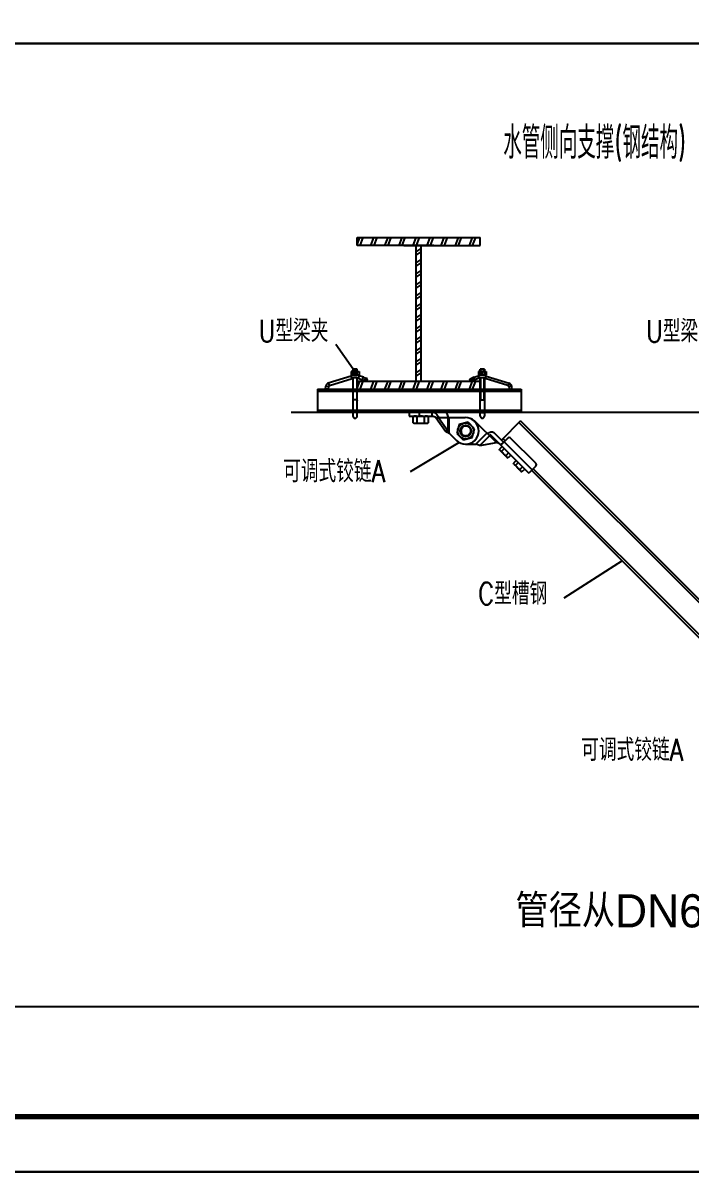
# Model space of a CAD drawing. Extents: x 27938 to 1042331, y -235042 to 1535213.
# Drawn here: x 693948 to 706020, y 719665 to 740447 of the extents above; entities that cross this region are included whole.
import ezdxf

# ---------------------------------------------------------------- set-up
doc = ezdxf.new("R2010")
doc.units = 0
doc.header["$LTSCALE"] = 1000
doc.header["$MEASUREMENT"] = 0
doc.layers.add('A-文字', color=3, linetype='Continuous', lineweight=30)
for name, color, linetype in [('bz', 2, 'Continuous'), ('W_DIM', 4, 'Continuous'), ('walraven', 7, 'Continuous'), ('图框', 140, 'Continuous'), ('支架', 7, 'Continuous')]:
    doc.layers.add(name, color=color, linetype=linetype)
doc.layers.add('yichutu', color=7, linetype='Continuous', true_color=0xffffff, plot=False)
doc.styles.get("Standard").update_dxf_attribs({"font": 'gbenor.shx', "bigfont": 'gbcbig.shx'})
doc.styles.add('wwp100', font='txt.shx', dxfattribs={"width": 0.7, "height": 400, "bigfont": 'hztxt.shx'})
doc.styles.add('中西文等高字体', font='HZTXT_E.shx', dxfattribs={"width": 0.7, "height": 4, "bigfont": 'hztxt.shx'})
doc.dimstyles.get("Standard").update_dxf_attribs({"dimtxt": 0.18, "dimasz": 0.18, "dimexe": 0.18, "dimexo": 0.0625, "dimgap": 0.09, "dimtad": 0, "dimtih": 1, "dimtoh": 1, "dimdec": 4, "dimzin": 0, "dimdsep": 46, "dimtxsty": 'Standard', "dimcen": 0.09, "dimadec": 0, "dimazin": 0, "dimtfac": 1, "dimtdec": 4, "dimtofl": 0, "dimtmove": 0, "dimatfit": 3, "dimfxl": 1, "dimtolj": 1, "dimtzin": 0, "dimarcsym": 0})

# ---------------------------------------------------------------- blocks, each defined once
blk = doc.blocks.new('TK')
at = {"layer": '图框'}
blk.add_lwpolyline([(465375, 548714), (549475, 548714), (549475, 489314), (465375, 489314)], close=True, dxfattribs=at)
blk.add_lwpolyline([(465375, 548714), (549475, 548714), (549475, 489314), (465375, 489314)], close=True, dxfattribs=at)
at = {"layer": '图框', "const_width": 100}
blk.add_lwpolyline([(548475, 490314), (548475, 547714), (467875, 547714), (467875, 490314)], close=True, dxfattribs=at)
blk = doc.blocks.new('yct-841-594-84100-59399.9999999999-100-1000.0')
at = {"layer": 'yichutu', "color": 7, "true_color": 0xffffff}
blk.add_lwpolyline([(0, 0), (0, 59400), (84100, 59400), (84100, 0)], close=True, dxfattribs=at)

msp = doc.modelspace()

# ---------------------------------------------------------------- linework, layer by layer
at = {"color": 7}
for p, q in [((692811.3, 740076.3), (739628.1, 740076.3)), ((716888.4, 740076.3), (692811.3, 740076.3)), ((699267, 733825.4), (699267, 733407.9)), ((699987.2, 733825.4), (702210.3, 733825.4)), ((702948.9, 733825.4), (702948.9, 733407.9)), ((692808.9, 722656), (739625.8, 722656))]:
    msp.add_line(p, q, dxfattribs=at)
for p, q in [((699987.2, 736439.6), (700035.9, 736566.3)), ((699987.2, 736566.3), (702210.3, 736566.3)), ((699987.2, 736423.8), (699987.2, 736566.3)), ((700039, 736423.8), (700093.8, 736566.3)), ((700235.4, 736423.8), (700290.2, 736566.3)), ((700293.3, 736423.8), (700348.1, 736566.3)), ((700489.7, 736423.8), (700544.5, 736566.3)), ((700547.6, 736423.8), (700602.5, 736566.3)), ((700744, 736423.8), (700798.9, 736566.3)), ((700802, 736423.8), (700856.8, 736566.3)), ((700998.4, 736423.8), (701053.2, 736566.3)), ((701056.3, 736423.8), (701111.1, 736566.3)), ((701252.7, 736423.8), (701307.5, 736566.3)), ((701310.6, 736423.8), (701365.4, 736566.3)), ((701507, 736423.8), (701561.8, 736566.3)), ((701564.9, 736423.8), (701619.7, 736566.3)), ((701761.3, 736423.8), (701816.1, 736566.3)), ((701819.2, 736423.8), (701874, 736566.3)), ((702015.6, 736423.8), (702070.4, 736566.3)), ((702073.5, 736423.8), (702128.3, 736566.3)), ((702210.3, 736423.8), (702210.3, 736566.3)), ((701053.2, 733967.9), (701053.2, 736423.8)), ((701053.2, 736311.2), (701144.3, 736371.3)), ((701144.3, 733967.9), (701144.3, 736423.8)), ((701053.2, 736246.6), (701144.3, 736306.7)), ((701053.2, 736112.1), (701144.3, 736172.3)), ((701053.2, 736047.5), (701144.3, 736107.7)), ((701053.2, 735913.1), (701144.3, 735973.3)), ((701053.2, 735848.5), (701144.3, 735908.7)), ((701053.2, 735714.1), (701144.3, 735774.3)), ((701053.2, 735649.5), (701144.3, 735709.6)), ((701053.2, 735515.1), (701144.3, 735575.2)), ((701053.2, 735450.5), (701144.3, 735510.6)), ((701053.2, 735316), (701144.3, 735376.2)), ((701053.2, 735251.4), (701144.3, 735311.6)), ((701053.2, 735117), (701144.3, 735177.2)), ((701053.2, 735052.4), (701144.3, 735112.6)), ((701053.2, 734918), (701144.3, 734978.2)), ((701053.2, 734853.4), (701144.3, 734913.5)), ((701053.2, 734719), (701144.3, 734779.1)), ((701053.2, 734654.4), (701144.3, 734714.5)), ((701053.2, 734519.9), (701144.3, 734580.1)), ((701053.2, 734455.3), (701144.3, 734515.5)), ((701053.2, 734320.9), (701144.3, 734381.1)), ((701053.2, 734256.3), (701144.3, 734316.5)), ((701053.2, 734121.9), (701144.3, 734182.1)), ((701053.2, 734057.3), (701144.3, 734117.5)), ((699987.2, 733967.9), (702210.3, 733967.9)), ((699987.2, 733841.2), (700035.9, 733967.9)), ((700039, 733825.4), (700093.8, 733967.9)), ((700235.4, 733825.4), (700290.2, 733967.9)), ((700293.3, 733825.4), (700348.1, 733967.9)), ((700489.7, 733825.4), (700544.5, 733967.9)), ((700547.6, 733825.4), (700602.5, 733967.9)), ((700744, 733825.4), (700798.9, 733967.9)), ((700802, 733825.4), (700856.8, 733967.9)), ((700998.4, 733825.4), (701053.2, 733967.9)), ((701056.3, 733825.4), (701111.1, 733967.9)), ((701121.4, 733967.9), (701144.3, 733983)), ((701252.7, 733825.4), (701307.5, 733967.9)), ((701310.6, 733825.4), (701365.4, 733967.9)), ((701507, 733825.4), (701561.8, 733967.9)), ((701564.9, 733825.4), (701619.7, 733967.9)), ((701761.3, 733825.4), (701816.1, 733967.9)), ((701819.2, 733825.4), (701874, 733967.9)), ((702015.6, 733825.4), (702070.4, 733967.9)), ((702073.5, 733825.4), (702128.3, 733967.9))]:
    msp.add_line(p, q)
at = {"linetype": 'Continuous'}
for p, q in [((699267, 733825.4), (702948.9, 733825.4)), ((699267, 733789.7), (702948.9, 733789.7)), ((699267, 733443.6), (702948.9, 733443.6)), ((699267, 733407.9), (702948.9, 733407.9)), ((700929.3, 733407.9), (700929.3, 733336.5)), ((700929.3, 733407.9), (701565.5, 733407.9)), ((701107.9, 733407.9), (701107.9, 733336.5)), ((701338.4, 733407.9), (701338.4, 733336.5)), ((700929.3, 733336.5), (701338.4, 733336.5)), ((701406.9, 733312.7), (701582.3, 733064.7)), ((701406.9, 733312.7), (701940, 733312.7)), ((701457.4, 733312.7), (701632.8, 733064.7)), ((701632.8, 733064.7), (701632.8, 733312.7)), ((701649.7, 733028.1), (701649.7, 733312.7)), ((701990, 733226.6), (701830.7, 733183.9)), ((702106.7, 733109.9), (701990, 733226.6)), ((702115.7, 733235.6), (702108.3, 733243)), ((702503, 732858.7), (702126.1, 733235.6)), ((702937.5, 733249.2), (702592.4, 732904)), ((702908.1, 733219.8), (707116.9, 729010.9)), ((702937.5, 733249.2), (707146.4, 729040.4)), ((701632.8, 733064.7), (701582.3, 733064.7)), ((701649.7, 733028.1), (701778.9, 732898.8)), ((701830.7, 733183.9), (701788, 733024.5)), ((701788, 733024.5), (701904.6, 732907.9)), ((701863.4, 733067.6), (701863.4, 733067.7)), ((701863.4, 733064.9), (701863.4, 733064.7)), ((702064, 732950.6), (702106.7, 733109.9)), ((702331.4, 733030.3), (702130.1, 732829.1)), ((702203.6, 732807.3), (702379, 732982.7)), ((702582.4, 732813), (702407.8, 732987.6)), ((702632.9, 732863.5), (702458.3, 733038.1)), ((701904.6, 732907.9), (702064, 732950.6)), ((701947.3, 732829.1), (702130.1, 732829.1)), ((702203.6, 732807.3), (702503, 732858.7)), ((702607.2, 732788.2), (702557.1, 732738.1)), ((702629.5, 732866.9), (702579, 732816.4)), ((702583.9, 732811.4), (703089.1, 732306.3)), ((702584.4, 732811.9), (702710.2, 732937.7)), ((702621.8, 732933.5), (702663.9, 732891.4)), ((703148, 732365.2), (702642.9, 732870.4)), ((703215.4, 732483.1), (702760.7, 732937.7)), ((702563.7, 732723.9), (702557.1, 732738.1)), ((702563.7, 732723.9), (702698.4, 732589.2)), ((702646.1, 732749.3), (702596, 732699.2)), ((702723.9, 732671.5), (702673.8, 732621.4)), ((702698.4, 732589.2), (702712.7, 732582.5)), ((702762.7, 732632.6), (702712.7, 732582.5)), ((702859.8, 732535.6), (702809.7, 732485.5)), ((702816.3, 732471.3), (702809.7, 732485.5)), ((702816.3, 732471.3), (702951, 732336.6)), ((702898.7, 732496.7), (702848.6, 732446.6)), ((702976.4, 732418.9), (702926.3, 732368.9)), ((703015.3, 732380.1), (702965.2, 732330)), ((703215.4, 732432.6), (703089.1, 732306.3)), ((703169.1, 732386.3), (706283.4, 729271.9)), ((702951, 732336.6), (702965.2, 732330)), ((703139.6, 732356.8), (706254, 729242.5))]:
    msp.add_line(p, q, dxfattribs=at)
at = {"color": 2}
msp.add_line((698794.7, 733407.9), (711187.4, 733407.9), dxfattribs=at)
at = {"linetype": 'Continuous'}
for radius in [142.9, 100.2, 95.3]:
    msp.add_circle((701947.3, 733067.2), radius, dxfattribs=at)
for centre, radius, start, end in [((701947.3, 733067.2), 238.1, 225, 45), ((701940, 733074.6), 238.1, 45, 90), ((701957.7, 733067.2), 238.1, 45, 67.63031), ((701946.5, 733072.9), 83.5, 184.99489, 185.50792), ((701947.5, 733067.2), 84.1, 177.15432, 178.71863), ((701947.3, 733067.2), 84, 178.71875, 179.6641), ((701947.1, 733067.2), 83.7, 179.75296, 181.37328), ((701946.9, 733067.2), 83.5, 181.37381, 181.69398), ((701947.1, 733067.2), 83.7, 181.69418, 182.60616), ((701947.4, 733067.2), 84, 182.60725, 185.59802), ((701947.4, 733067.2), 84, 185.59662, 191.09946), ((701947.2, 733067.2), 83.8, 191.10333, 191.4834), ((701947.3, 733067.2), 83.9, 191.48488, 255.44483), ((701947.3, 733067.2), 84, 255.4458, 258.67361), ((701947.3, 733067.2), 83.9, 258.67355, 262.14337), ((701947.3, 733067.2), 83.9, 262.14543, 265.15819), ((701947.3, 733067.4), 84.1, 265.15789, 267.69509), ((701947.3, 733067.3), 84.1, 267.69503, 268.78973), ((701947.3, 733067.4), 84.1, 267.70337, 268.51134), ((701947.3, 733067.3), 84, 268.51135, 269.23308), ((701947.3, 733067.1), 83.9, 268.78883, 271.69256), ((701947.3, 733067), 83.7, 269.23213, 271.6927), ((701952.9, 733065.8), 94.7, 72.31446, 73.94712), ((702735.5, 732912.5), 35.7, 45, 135), ((703190.1, 732457.8), 35.7, 315, 45)]:
    msp.add_arc(centre, radius, start, end, dxfattribs=at)
for points, knots in [([(701338.4, 733407.9), (701351.5, 733407.9), (701378.3, 733402.8), (701413.5, 733381.4), (701440.8, 733350.3), (701453, 733325.5), (701457.4, 733312.7)], [0, 0, 0, 0, 0.2432329, 0.4930778, 0.7487233, 1, 1, 1, 1]), ([(701632.8, 733312.7), (701632.8, 733325), (701629.6, 733348.8), (701615.5, 733380), (701593.6, 733402.2), (701574.4, 733407.9), (701565.5, 733407.9)], [0, 0, 0, 0, 0.2879693, 0.555344, 0.7905333, 1, 1, 1, 1]), ([(701338.4, 733336.5), (701351.2, 733336.5), (701375.9, 733331.8), (701397.4, 733319.6), (701406.9, 733312.7)], [0, 0, 0, 0, 0.5225162, 1, 1, 1, 1]), ([(701582.3, 733064.7), (701592.2, 733057.9), (701614.5, 733045.3), (701637.4, 733034.1), (701649.7, 733028.1)], [0, 0, 0, 0, 0.4682186, 1, 1, 1, 1]), ([(701632.8, 733064.7), (701633.9, 733061.6), (701638.9, 733049.1), (701645, 733037.1), (701649.7, 733028.1)], [0, 0, 0, 0, 0.2440009, 1, 1, 1, 1]), ([(701979.1, 733156.8), (701965.3, 733160.8), (701935.6, 733162.4), (701901.6, 733147.2), (701881, 733126.9), (701869.7, 733108.2), (701863.3, 733087.4), (701862.7, 733072.8), (701863.3, 733065.6)], [0, 0, 0, 0, 0.2492726, 0.4984099, 0.6238458, 0.7492448, 0.8746208, 1, 1, 1, 1]), ([(701949.8, 732983.3), (701957.1, 732983), (701971.9, 732984.4), (701992.7, 732992), (702010.9, 733004.6), (702030.3, 733026.7), (702043.3, 733062.3), (702039.4, 733092.3), (702034.4, 733105.9)], [0, 0, 0, 0, 0.1254142, 0.2508333, 0.3762646, 0.5017062, 0.7507851, 1, 1, 1, 1]), ([(702343.3, 733018.4), (702352, 733027.1), (702371.1, 733041.7), (702403.1, 733053.7), (702434.3, 733053.9), (702452, 733044.5), (702458.3, 733038.1)], [0, 0, 0, 0, 0.2879707, 0.5553439, 0.7905323, 1, 1, 1, 1]), ([(702407.8, 732987.6), (702406.2, 732989.2), (702401.8, 732991.6), (702394, 732991.5), (702386, 732988.5), (702381.2, 732984.9), (702379, 732982.7)], [0, 0, 0, 0, 0.209498, 0.4446669, 0.7119894, 1, 1, 1, 1]), ([(702203.6, 732807.3), (702191.9, 732809.5), (702167.2, 732816.4), (702143, 732824.7), (702130.1, 732829.1)], [0, 0, 0, 0, 0.4682186, 1, 1, 1, 1]), ([(702568.3, 732827.1), (702559.3, 732836.1), (702538.5, 732850.2), (702514.6, 732856.8), (702503, 732858.7)], [0, 0, 0, 0, 0.5225162, 1, 1, 1, 1]), ([(702584.4, 732811.9), (702584.3, 732811.8), (702583.4, 732811.6), (702582.9, 732812.5), (702582.4, 732813)], [0, 0, 0, 0, 0.1267747, 1, 1, 1, 1]), ([(702557.1, 732738.1), (702557.7, 732736.9), (702559.9, 732732.2), (702562.5, 732727.7), (702564.7, 732724.5)], [0, 0, 0, 0, 0.2533457, 1, 1, 1, 1]), ([(702572.8, 732714.9), (702576, 732711.6), (702583.4, 732705.7), (702591.7, 732701.2), (702596, 732699.2)], [0, 0, 0, 0, 0.4935889, 1, 1, 1, 1]), ([(702673.8, 732621.4), (702675.8, 732617.1), (702680.2, 732608.8), (702686.1, 732601.5), (702689.4, 732598.2)], [0, 0, 0, 0, 0.5064112, 1, 1, 1, 1]), ([(702689.4, 732598.2), (702692.7, 732594.9), (702700.1, 732589), (702708.3, 732584.6), (702712.7, 732582.5)], [0, 0, 0, 0, 0.4935889, 1, 1, 1, 1]), ([(702809.7, 732485.5), (702810.2, 732484.3), (702812.5, 732479.7), (702815.1, 732475.2), (702817.3, 732472)], [0, 0, 0, 0, 0.2533457, 1, 1, 1, 1]), ([(702825.3, 732462.3), (702828.6, 732459), (702836, 732453.1), (702844.3, 732448.6), (702848.6, 732446.6)], [0, 0, 0, 0, 0.4935889, 1, 1, 1, 1]), ([(702926.3, 732368.9), (702928.3, 732364.6), (702932.8, 732356.3), (702938.7, 732348.9), (702942, 732345.6)], [0, 0, 0, 0, 0.5064112, 1, 1, 1, 1]), ([(702942, 732345.6), (702945.3, 732342.4), (702952.6, 732336.4), (702960.9, 732332), (702965.2, 732330)], [0, 0, 0, 0, 0.4935889, 1, 1, 1, 1])]:
    msp.add_open_spline(points, degree=3, knots=knots, dxfattribs=at)
for points in [[(702564.7, 732724.5), (702567.1, 732721.1), (702569.8, 732717.8), (702572.8, 732714.9)], [(702596, 732699.2), (702606.5, 732684.1), (702618.1, 732669.5), (702631.1, 732656.5)], [(702631.1, 732656.5), (702644.1, 732643.5), (702658.6, 732631.9), (702673.8, 732621.4)], [(702817.3, 732472), (702819.7, 732468.5), (702822.4, 732465.2), (702825.3, 732462.3)], [(702848.6, 732446.6), (702859, 732431.5), (702870.6, 732417), (702883.7, 732404)], [(702883.7, 732404), (702896.7, 732390.9), (702911.2, 732379.3), (702926.3, 732368.9)]]:
    msp.add_open_spline(points, degree=3, dxfattribs=at)
at = {"layer": 'A-文字'}
msp.add_lwpolyline([(670014.1, 778065.3), (740618.2, 778065.3), (740618.2, 720663.7), (670014.1, 720663.7)], close=True, dxfattribs=at)
at = {"layer": 'walraven'}
for p, q in [((701369.3, 736423.8), (699987.2, 736423.8)), ((700828.2, 736423.8), (702210.3, 736423.8))]:
    msp.add_line(p, q, dxfattribs=at)
at = {"layer": 'walraven', "color": 7, "linetype": 'Continuous'}
for p, q in [((699877.9, 734061), (699465.4, 733934.9)), ((699913.1, 734141.1), (699877.2, 734141.1)), ((699877.2, 734141.1), (699877.2, 734078.9)), ((699877.2, 734078.9), (699913.1, 734078.9)), ((699915.5, 734188.3), (699910.7, 734183.6)), ((699910.7, 734183.6), (699910.7, 734141.1)), ((699910.7, 734078.9), (699910.7, 734072.8)), ((699910.7, 734022.9), (699910.7, 733385.3)), ((699913.1, 734141.1), (699913.1, 734078.9)), ((699984.8, 734141.1), (699913.1, 734141.1)), ((699913.1, 734078.9), (699984.8, 734078.9)), ((699982.4, 734188.3), (699915.5, 734188.3)), ((699917.3, 734072.8), (699917.3, 734078.9)), ((699917.3, 733614.8), (699917.3, 734022.9)), ((699980.6, 734076.8), (699980.6, 734078.9)), ((699980.6, 734028.3), (699980.6, 733614.8)), ((699987.2, 734183.6), (699982.4, 734188.3)), ((699984.8, 734078.9), (699984.8, 734141.1)), ((699984.8, 734141.1), (700020.7, 734141.1)), ((700020.7, 734078.9), (699984.8, 734078.9)), ((699987.2, 734141.1), (699987.2, 734183.6)), ((699987.2, 734078.9), (699987.2, 734076.8)), ((699987.2, 733385.3), (699987.2, 734028.3)), ((700007.7, 734022.5), (700081.9, 733995.5)), ((700020.7, 734141.1), (700020.7, 734078.9)), ((700098.2, 734040.4), (700024.1, 734067.4)), ((700098.2, 734040.4), (700137.1, 734026.3)), ((700174.1, 734012.8), (700137.1, 734026.3)), ((702023.4, 734012.8), (702060.4, 734026.3)), ((702099.3, 734040.4), (702060.4, 734026.3)), ((702099.3, 734040.4), (702173.5, 734067.4)), ((702189.8, 734022.5), (702115.6, 733995.5)), ((702212.7, 734141.1), (702176.8, 734141.1)), ((702176.8, 734141.1), (702176.8, 734078.9)), ((702176.8, 734078.9), (702212.7, 734078.9)), ((702210.3, 734183.6), (702215.1, 734188.3)), ((702210.3, 734141.1), (702210.3, 734183.6)), ((702210.3, 734078.9), (702210.3, 734076.8)), ((702210.3, 733385.3), (702210.3, 734028.3)), ((702212.7, 734078.9), (702212.7, 734141.1)), ((702212.7, 734141.1), (702284.4, 734141.1)), ((702284.4, 734078.9), (702212.7, 734078.9)), ((702215.1, 734188.3), (702282, 734188.3)), ((702216.9, 734076.8), (702216.9, 734078.9)), ((702216.9, 734028.3), (702216.9, 733614.8)), ((702280.2, 734072.8), (702280.2, 734078.9)), ((702280.2, 733614.8), (702280.2, 734022.9)), ((702282, 734188.3), (702286.8, 734183.6)), ((702284.4, 734141.1), (702284.4, 734078.9)), ((702284.4, 734141.1), (702320.3, 734141.1)), ((702320.3, 734078.9), (702284.4, 734078.9)), ((702286.8, 734183.6), (702286.8, 734141.1)), ((702286.8, 734078.9), (702286.8, 734072.8)), ((702286.8, 734022.9), (702286.8, 733385.3)), ((702319.6, 734061), (702732.1, 733934.9)), ((702320.3, 734141.1), (702320.3, 734078.9)), ((699413, 733829.5), (699418.1, 733877.1)), ((699460.6, 733825.4), (699413, 733829.5)), ((699466.9, 733872.8), (699460.6, 733825.4)), ((699485.6, 733891.6), (699898.1, 734017.7)), ((700081.9, 733995.5), (700120.8, 733981.3)), ((700120.8, 733981.3), (700157.7, 733967.9)), ((700157.7, 733967.9), (700174.1, 734012.8)), ((702039.8, 733967.9), (702023.4, 734012.8)), ((702076.7, 733981.3), (702039.8, 733967.9)), ((702115.6, 733995.5), (702076.7, 733981.3)), ((702711.9, 733891.6), (702299.4, 734017.7)), ((702730.6, 733872.8), (702736.9, 733825.4)), ((702736.9, 733825.4), (702784.5, 733829.5)), ((702784.5, 733829.5), (702779.4, 733877.1)), ((699987.2, 733633.6), (699910.7, 733633.6)), ((699917.3, 733633.6), (699910.7, 733610.7)), ((699980.6, 733633.6), (699987.2, 733610.7)), ((702216.9, 733633.6), (702210.3, 733610.7)), ((702210.3, 733633.6), (702286.8, 733633.6)), ((702280.2, 733633.6), (702286.8, 733610.7)), ((699910.7, 733404.1), (699910.7, 733337.2)), ((699987.2, 733337.2), (699987.2, 733404.1)), ((702210.3, 733337.2), (702210.3, 733404.1)), ((702286.8, 733404.1), (702286.8, 733337.2))]:
    msp.add_line(p, q, dxfattribs=at)
at = {"layer": 'walraven', "color": 1, "linetype": 'Continuous'}
for p, q in [((699898.1, 734017.7), (699877.9, 734061)), ((699910.7, 734183.6), (699949, 734183.6)), ((699917.3, 734141.1), (699917.3, 734188.3)), ((699949, 734183.6), (699987.2, 734183.6)), ((699980.6, 734188.3), (699980.6, 734141.1)), ((700024.1, 734067.4), (700007.7, 734022.5)), ((700081.9, 733995.5), (700098.2, 734040.4)), ((700137.1, 734026.3), (700120.8, 733981.3)), ((702060.4, 734026.3), (702076.7, 733981.3)), ((702115.6, 733995.5), (702099.3, 734040.4)), ((702173.5, 734067.4), (702189.8, 734022.5)), ((702248.5, 734183.6), (702210.3, 734183.6)), ((702216.9, 734188.3), (702216.9, 734141.1)), ((702286.8, 734183.6), (702248.5, 734183.6)), ((702280.2, 734141.1), (702280.2, 734188.3)), ((702299.4, 734017.7), (702319.6, 734061)), ((699418.1, 733877.1), (699466.9, 733872.8)), ((699465.4, 733934.9), (699485.6, 733891.6)), ((702732.1, 733934.9), (702711.9, 733891.6)), ((702779.4, 733877.1), (702730.6, 733872.8)), ((702210.3, 733404.1), (702286.8, 733404.1))]:
    msp.add_line(p, q, dxfattribs=at)
at = {"layer": 'walraven', "color": 3, "linetype": 'Continuous'}
for p, q in [((699949, 734078.9), (699949, 734141.1)), ((702248.5, 734078.9), (702248.5, 734141.1))]:
    msp.add_line(p, q, dxfattribs=at)
at = {"layer": 'walraven', "color": 7, "linetype": 'Continuous'}
for centre, radius, start, end in [((699958.7, 733887.7), 191.2, 70, 115), ((699958.7, 733887.7), 143.4, 70, 115), ((702238.8, 733887.7), 191.2, 65, 110), ((702238.8, 733887.7), 143.4, 65, 110), ((699501.7, 733856.9), 86, 115, 166.46965), ((699501.7, 733856.9), 86, 115, 166.46965), ((699501.7, 733856.9), 38.2, 115, 155.50346), ((702695.8, 733856.9), 38.2, 24.49654, 65), ((702695.8, 733856.9), 86, 13.53035, 65), ((699949, 733337.2), 38.2, 180, 0), ((702248.5, 733337.2), 38.2, 180, 0)]:
    msp.add_arc(centre, radius, start, end, dxfattribs=at)
at = {"layer": '支架', "color": 7, "linetype": 'Continuous'}
for p, q in [((701001.2, 733328.8), (701014.6, 733336.5)), ((701001.2, 733216.3), (701001.2, 733328.8)), ((701001.2, 733216.3), (701014.6, 733208.5)), ((701014.6, 733336.5), (701257.8, 733336.5)), ((701014.6, 733208.5), (701257.8, 733208.5)), ((701068.7, 733216.3), (701068.7, 733328.8)), ((701203.7, 733216.3), (701203.7, 733328.8)), ((701257.8, 733336.5), (701271.3, 733328.8)), ((701257.8, 733208.5), (701271.3, 733216.3)), ((701271.3, 733328.8), (701271.3, 733216.3))]:
    msp.add_line(p, q, dxfattribs=at)
for centre, radius, start, end in [((701034.9, 733259.2), 77.3, 64.11128, 115.88872), ((701034.9, 733285.8), 77.3, 244.11128, 295.88872), ((701136.2, 733038.9), 297.6, 76.88834, 103.11166), ((701136.2, 733506.2), 297.6, 256.88834, 283.11166), ((701237.5, 733259.2), 77.3, 64.11128, 115.88872), ((701237.5, 733285.8), 77.3, 244.11128, 295.88872)]:
    msp.add_arc(centre, radius, start, end, dxfattribs=at)

# ---------------------------------------------------------------- block references
msp.add_blockref('TK', (202139.1, 230351.7))
at = {"layer": 'yichutu'}
msp.add_blockref('yct-841-594-84100-59399.9999999999-100-1000.0', (667514.1, 719665.3), dxfattribs=at)

# ---------------------------------------------------------------- texts
at = {"color": 7, "width": 0.8}
msp.add_text('水管侧向支撑(钢结构)', height=580.8, dxfattribs=at).set_placement((702627.2, 737991.6))
at = {"layer": 'bz', "color": 7, "style": '中西文等高字体'}
msp.add_text('管径从DN65到DN150', height=600, dxfattribs=at).set_placement((702846.5, 724089.1))
at = {"layer": 'W_DIM', "color": 7, "style": 'wwp100', "width": 0.8}
for s, p in [('U型梁夹', (698206.7, 734677.9)), ('U型梁夹', (705207.6, 734674.1)), ('可调式铰链A', (698647.6, 732139.6)), ('C型槽钢', (702174.2, 729926.5)), ('可调式铰链A', (704034.6, 727100.5))]:
    msp.add_text(s, height=400, dxfattribs=at).set_placement(p)

# ---------------------------------------------------------------- leaders
at = {"color": 7}
msp.add_leader([(699917.3, 734188.3), (699603.4, 734629.5)], dimstyle='Standard', override={"dimgap": 100, "dimtad": 0}, dxfattribs=at)
for points in [[(701832.7, 732858.5), (700943.8, 732331.2)], [(704774.2, 730722.2), (703722.8, 730043.6)]]:
    msp.add_leader(points, dimstyle='Standard', override={"dimgap": 20, "dimtad": 0})

doc.saveas('drawing.dxf')
